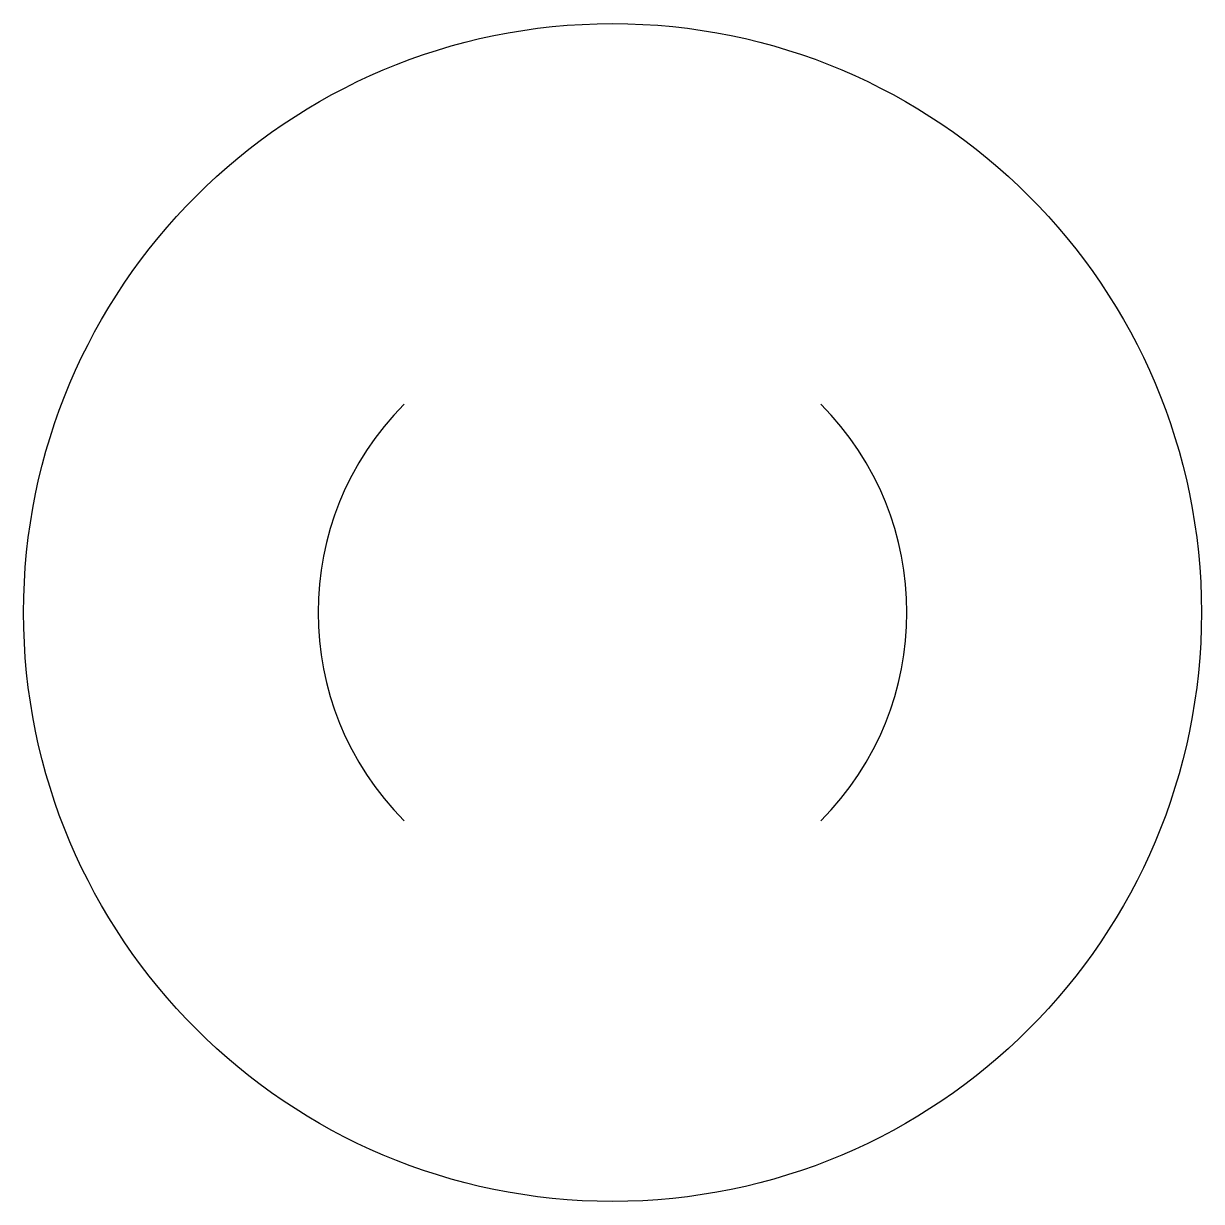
# Model space of a CAD drawing. Header units: millimetres. Extents: x -2926.35 to -2925.933, y 3731.236 to 3731.652.
import ezdxf

# ---------------------------------------------------------------- set-up
doc = ezdxf.new("R2010")
doc.units = ezdxf.units.MM
doc.header["$LTSCALE"] = 10
doc.layers.add('Ele_diagramas', color=2, linetype='Continuous')

msp = doc.modelspace()

# ---------------------------------------------------------------- linework, layer by layer
at = {"layer": 'Ele_diagramas', "color": 4}
msp.add_circle((-2926.14166, 3731.44394), 0.20833, dxfattribs=at)
at = {"layer": 'Ele_diagramas'}
for start, end in [(135, 225), (315, 45)]:
    msp.add_arc((-2926.14166, 3731.44394), 0.10417, start, end, dxfattribs=at)

doc.saveas('drawing.dxf')
